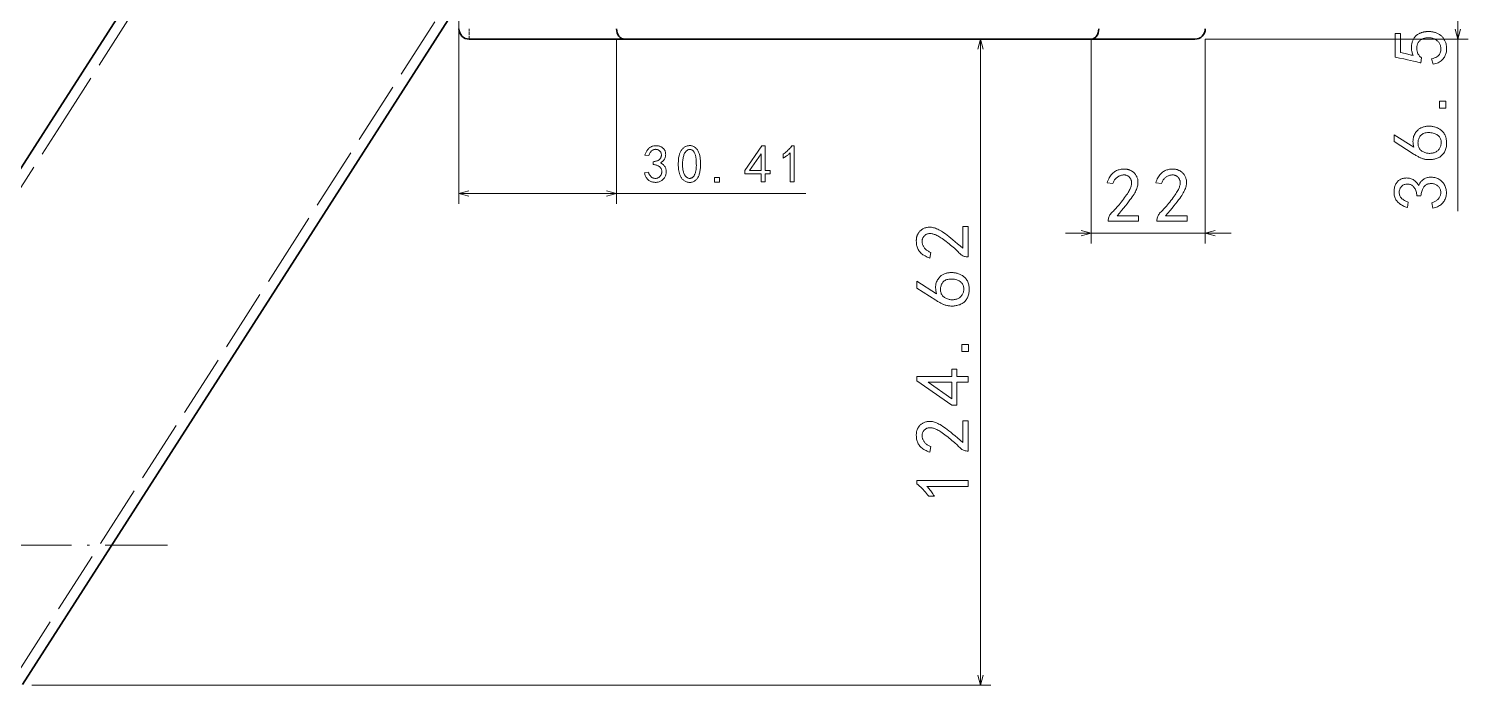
# Model space of a CAD drawing. Extents: x 28 to 1105, y 59 to 824.
# Drawn here: x 358.1 to 635.8, y 447.9 to 574.5 of the extents above; entities that cross this region are included whole.
import ezdxf

# ---------------------------------------------------------------- set-up
doc = ezdxf.new("R2010")
doc.units = 0
doc.linetypes.add('DASHDOT', pattern=[18.5, 12, -3, 0.5, -3])
doc.linetypes.add('DASHED', pattern=[15, 12, -3])

msp = doc.modelspace()

# ---------------------------------------------------------------- linework, layer by layer
at = {"color": 7, "lineweight": 35}
for p, q in [((361.86, 555.96), (441.07, 679.6)), ((407.33, 526.83), (441.07, 579.49)), ((443.07, 572.54), (473.07, 572.54)), ((473.07, 572.54), (563.07, 572.54)), ((563.07, 572.54), (583.07, 572.54)), ((327.18, 501.82), (361.86, 555.96)), ((356.85, 448.03), (407.33, 526.83))]:
    msp.add_line(p, q, dxfattribs=at)
at = {"color": 7, "linetype": 'DASHED', "lineweight": 13}
for p, q in [((363.55, 554.89), (441.07, 675.89)), ((405.65, 527.91), (441.07, 583.2)), ((328.27, 499.83), (363.55, 554.89)), ((355.75, 450.03), (405.65, 527.91))]:
    msp.add_line(p, q, dxfattribs=at)
at = {"color": 7, "lineweight": 13}
for p, q in [((633.79, 539.37), (633.79, 609.05)), ((441.07, 577.49), (441.07, 540.78)), ((471.48, 572.54), (471.48, 540.78)), ((541.68, 447.93), (541.68, 572.54)), ((563.07, 572.54), (563.07, 533.11)), ((585.07, 572.54), (635.79, 572.54)), ((585.07, 572.54), (585.07, 533.11)), ((441.07, 542.78), (507.97, 542.78)), ((558.07, 535.11), (590.07, 535.11)), ((358.66, 447.93), (543.68, 447.93))]:
    msp.add_line(p, q, dxfattribs=at)
at = {"color": 7, "linetype": 'DASHED', "lineweight": 13, "ltscale": 0.05}
msp.add_line((443.07, 572.54), (443.07, 574.54), dxfattribs=at)
at = {"color": 7, "linetype": 'DASHDOT', "lineweight": 13}
msp.add_line((384.82, 474.93), (54.48, 474.93), dxfattribs=at)
at = {"color": 7, "lineweight": 13}
for points in [[(542.2, 570.61), (541.68, 572.54), (541.16, 570.61)], [(633.28, 574.48), (633.79, 572.54), (634.31, 574.48)], [(443, 543.29), (441.07, 542.78), (443, 542.26)], [(469.55, 542.26), (471.48, 542.78), (469.55, 543.29)], [(561.14, 534.59), (563.07, 535.11), (561.14, 535.63)], [(587, 535.63), (585.07, 535.11), (587, 534.59)], [(541.16, 449.86), (541.68, 447.93), (542.2, 449.86)]]:
    msp.add_lwpolyline(points, dxfattribs=at)
at = {"color": 7, "lineweight": 35}
msp.add_lwpolyline([(563.07, 572.54), (563.41, 572.6), (563.74, 572.78), (564.03, 573.06), (564.24, 573.38), (564.39, 573.76), (564.49, 574.18), (564.51, 574.54)], dxfattribs=at)
at = {"color": 7, "lineweight": 13}
for points in [[(628.73, 568.73), (629.03, 568.82), (629.3, 568.92), (629.54, 569.03), (629.76, 569.15), (629.94, 569.28), (630.1, 569.43), (630.23, 569.58), (630.34, 569.75), (630.41, 569.93), (630.46, 570.12), (630.49, 570.31), (630.51, 570.5), (630.52, 570.68), (630.51, 570.85), (630.5, 571.01), (630.47, 571.16), (630.44, 571.31), (630.39, 571.45), (630.33, 571.59), (630.26, 571.71), (630.18, 571.83), (630.1, 571.94), (630.01, 572.04), (629.92, 572.14), (629.83, 572.23), (629.73, 572.31), (629.62, 572.39), (629.51, 572.46), (629.4, 572.52), (629.28, 572.58), (629.16, 572.63), (629.03, 572.67), (628.9, 572.71), (628.77, 572.74), (628.64, 572.77), (628.5, 572.79), (628.36, 572.8), (628.21, 572.81), (628.07, 572.81), (627.92, 572.81), (627.77, 572.8), (627.63, 572.78), (627.49, 572.76), (627.36, 572.73), (627.23, 572.69), (627.1, 572.65), (626.98, 572.6), (626.87, 572.54), (626.75, 572.48), (626.65, 572.4), (626.55, 572.33), (626.45, 572.25), (626.37, 572.16), (626.29, 572.07), (626.21, 571.98), (626.15, 571.88), (626.09, 571.78), (626.04, 571.67), (625.99, 571.56), (625.95, 571.45), (625.92, 571.33), (625.9, 571.21), (625.88, 571.09), (625.87, 570.96), (625.87, 570.84), (625.87, 570.7), (625.88, 570.57), (625.9, 570.43), (625.92, 570.29), (625.95, 570.15), (625.99, 570.01), (626.04, 569.87), (626.1, 569.74), (626.17, 569.61), (626.24, 569.49), (626.33, 569.38), (626.42, 569.27), (626.53, 569.16), (626.64, 569.06), (626.76, 568.96), (626.65, 567.98), (626.54, 568.01), (626.34, 568.06), (626.06, 568.13), (625.69, 568.21), (625.23, 568.31), (624.69, 568.43), (624.07, 568.57), (623.36, 568.72), (622.56, 568.89), (621.68, 569.08), (621.68, 573.65), (622.72, 573.65), (622.72, 569.95), (623.02, 569.89), (623.32, 569.83), (623.6, 569.77), (623.86, 569.72), (624.12, 569.66), (624.36, 569.6), (624.59, 569.54), (624.81, 569.48), (625.01, 569.43), (625.2, 569.37), (625.13, 569.54), (625.06, 569.71), (625, 569.88), (624.95, 570.04), (624.91, 570.21), (624.87, 570.37), (624.85, 570.53), (624.83, 570.68), (624.83, 570.84), (624.83, 570.99), (624.84, 571.14), (624.85, 571.29), (624.87, 571.43), (624.9, 571.58), (624.93, 571.72), (624.97, 571.87), (625.01, 572.01), (625.06, 572.15), (625.11, 572.29), (625.17, 572.43), (625.24, 572.57), (625.31, 572.7), (625.39, 572.82), (625.47, 572.93), (625.55, 573.03), (625.64, 573.13), (625.73, 573.22), (625.83, 573.3), (625.93, 573.38), (626.04, 573.44), (626.15, 573.51), (626.26, 573.56), (626.37, 573.62), (626.48, 573.67), (626.59, 573.72), (626.7, 573.76), (626.81, 573.8), (626.92, 573.84), (627.03, 573.88), (627.14, 573.91), (627.25, 573.93), (627.36, 573.96), (627.48, 573.98), (627.59, 573.99), (627.71, 574.01), (627.83, 574.02), (627.95, 574.02), (628.07, 574.03), (628.2, 574.03), (628.32, 574.02), (628.45, 574.01), (628.58, 574), (628.71, 573.99), (628.84, 573.97), (628.97, 573.94), (629.1, 573.92), (629.23, 573.88), (629.36, 573.85), (629.49, 573.81), (629.63, 573.76), (629.76, 573.71), (629.88, 573.66), (630, 573.6), (630.12, 573.54), (630.23, 573.47), (630.34, 573.4), (630.44, 573.33), (630.54, 573.24), (630.63, 573.16), (630.72, 573.07), (630.81, 572.97), (630.89, 572.88), (630.97, 572.77), (631.04, 572.67), (631.11, 572.56), (631.18, 572.44), (631.25, 572.32), (631.31, 572.2), (631.36, 572.07), (631.42, 571.94), (631.47, 571.81), (631.51, 571.67), (631.54, 571.52), (631.57, 571.38), (631.6, 571.23), (631.61, 571.07), (631.63, 570.91), (631.63, 570.75), (631.63, 570.58), (631.62, 570.41), (631.6, 570.24), (631.58, 570.07), (631.54, 569.9), (631.49, 569.73), (631.43, 569.56), (631.36, 569.4), (631.28, 569.24), (631.19, 569.08), (631.09, 568.92), (630.98, 568.76), (630.86, 568.61), (630.72, 568.47), (630.56, 568.34), (630.39, 568.22), (630.2, 568.1), (630, 568), (629.78, 567.91), (629.54, 567.83), (629.29, 567.76), (629.02, 567.69)], [(631.5, 560.58), (631.5, 559.25), (630.23, 559.25), (630.23, 560.58)], [(628.06, 549.31), (627.9, 549.33), (627.74, 549.34), (627.58, 549.36), (627.44, 549.39), (627.29, 549.42), (627.15, 549.45), (627.02, 549.49), (626.89, 549.53), (626.77, 549.58), (626.65, 549.63), (626.53, 549.68), (626.41, 549.74), (626.28, 549.81), (626.14, 549.88), (626, 549.95), (625.85, 550.04), (625.7, 550.12), (625.54, 550.21), (625.37, 550.31), (625.2, 550.41), (621.5, 552.78), (621.5, 554.11), (625.32, 551.68), (625.25, 551.99), (625.19, 552.28), (625.16, 552.56), (625.14, 552.83), (625.15, 553.08), (625.17, 553.33), (625.21, 553.55), (625.26, 553.77), (625.34, 553.98), (625.43, 554.17), (625.54, 554.35), (625.65, 554.51), (625.76, 554.67), (625.87, 554.81), (625.99, 554.94), (626.11, 555.06), (626.23, 555.16), (626.36, 555.26), (626.49, 555.34), (626.62, 555.41), (626.75, 555.47), (626.89, 555.53), (627.03, 555.57), (627.17, 555.62), (627.31, 555.66), (627.46, 555.69), (627.61, 555.71), (627.76, 555.73), (627.91, 555.75), (628.06, 555.76), (628.22, 555.76), (628.38, 555.76), (628.53, 555.75), (628.68, 555.73), (628.84, 555.71), (628.99, 555.69), (629.14, 555.66), (629.29, 555.62), (629.45, 555.57), (629.6, 555.53), (629.75, 555.47), (629.89, 555.41), (630.03, 555.33), (630.17, 555.25), (630.31, 555.16), (630.45, 555.07), (630.58, 554.96), (630.71, 554.85), (630.83, 554.73), (630.95, 554.6), (631.07, 554.46), (631.18, 554.31), (631.27, 554.15), (631.35, 553.99), (631.42, 553.81), (631.49, 553.62), (631.54, 553.41), (631.57, 553.2), (631.6, 552.98), (631.62, 552.75), (631.63, 552.52), (631.62, 552.29), (631.6, 552.07), (631.58, 551.86), (631.54, 551.65), (631.49, 551.45), (631.43, 551.26), (631.36, 551.08), (631.28, 550.9), (631.19, 550.73), (631.08, 550.57), (630.97, 550.41), (630.85, 550.27), (630.73, 550.14), (630.59, 550.02), (630.45, 549.91), (630.3, 549.81), (630.14, 549.72), (629.97, 549.64), (629.8, 549.57), (629.62, 549.51), (629.44, 549.46), (629.27, 549.41), (629.09, 549.38), (628.92, 549.35), (628.74, 549.33), (628.57, 549.31), (628.4, 549.3), (628.23, 549.3)], [(629.97, 551.1), (630.08, 551.21), (630.17, 551.33), (630.26, 551.45), (630.33, 551.58), (630.4, 551.71), (630.45, 551.85), (630.5, 552), (630.54, 552.16), (630.56, 552.32), (630.58, 552.49), (630.58, 552.66), (630.57, 552.83), (630.55, 552.98), (630.51, 553.14), (630.46, 553.29), (630.4, 553.43), (630.32, 553.56), (630.23, 553.69), (630.12, 553.82), (630, 553.94), (629.87, 554.05), (629.72, 554.14), (629.57, 554.23), (629.4, 554.31), (629.22, 554.37), (629.03, 554.42), (628.83, 554.46), (628.61, 554.49), (628.39, 554.51), (628.15, 554.51), (627.92, 554.51), (627.7, 554.48), (627.49, 554.45), (627.3, 554.4), (627.13, 554.33), (626.97, 554.25), (626.82, 554.16), (626.69, 554.05), (626.57, 553.93), (626.47, 553.79), (626.39, 553.65), (626.31, 553.5), (626.25, 553.34), (626.2, 553.19), (626.16, 553.03), (626.13, 552.86), (626.11, 552.69), (626.1, 552.52), (626.11, 552.35), (626.13, 552.17), (626.16, 552), (626.2, 551.83), (626.25, 551.68), (626.32, 551.53), (626.4, 551.4), (626.5, 551.27), (626.6, 551.16), (626.72, 551.05), (626.85, 550.96), (627, 550.87), (627.15, 550.8), (627.3, 550.73), (627.45, 550.67), (627.61, 550.62), (627.77, 550.58), (627.93, 550.55), (628.09, 550.53), (628.25, 550.52), (628.42, 550.52), (628.58, 550.53), (628.75, 550.54), (628.91, 550.57), (629.06, 550.6), (629.21, 550.65), (629.35, 550.7), (629.49, 550.76), (629.62, 550.83), (629.74, 550.91), (629.86, 551)], [(476.88, 546.76), (477.61, 546.88), (477.65, 546.78), (477.68, 546.68), (477.73, 546.58), (477.77, 546.49), (477.82, 546.4), (477.88, 546.31), (477.94, 546.23), (478, 546.15), (478.07, 546.08), (478.14, 546.01), (478.21, 545.94), (478.29, 545.89), (478.37, 545.84), (478.46, 545.79), (478.55, 545.76), (478.64, 545.73), (478.74, 545.71), (478.84, 545.69), (478.94, 545.69), (479.05, 545.69), (479.15, 545.69), (479.26, 545.71), (479.35, 545.73), (479.45, 545.77), (479.54, 545.81), (479.62, 545.86), (479.7, 545.91), (479.78, 545.98), (479.85, 546.05), (479.92, 546.13), (479.98, 546.22), (480.03, 546.31), (480.08, 546.4), (480.12, 546.49), (480.15, 546.59), (480.17, 546.68), (480.19, 546.78), (480.2, 546.89), (480.2, 546.99), (480.2, 547.1), (480.19, 547.21), (480.17, 547.31), (480.15, 547.41), (480.11, 547.5), (480.07, 547.59), (480.03, 547.67), (479.98, 547.75), (479.92, 547.82), (479.85, 547.89), (479.78, 547.95), (479.69, 548.01), (479.6, 548.07), (479.5, 548.12), (479.39, 548.16), (479.27, 548.21), (479.15, 548.25), (479.01, 548.29), (478.86, 548.32), (478.71, 548.35), (478.54, 548.38), (478.54, 548.9), (478.71, 548.92), (478.86, 548.95), (479.01, 548.98), (479.15, 549.01), (479.27, 549.05), (479.39, 549.1), (479.5, 549.15), (479.6, 549.21), (479.69, 549.28), (479.78, 549.35), (479.85, 549.42), (479.91, 549.5), (479.97, 549.59), (480.01, 549.67), (480.05, 549.77), (480.08, 549.86), (480.11, 549.97), (480.12, 550.07), (480.12, 550.18), (480.12, 550.3), (480.11, 550.41), (480.09, 550.52), (480.06, 550.62), (480.02, 550.72), (479.97, 550.8), (479.91, 550.89), (479.84, 550.96), (479.77, 551.03), (479.69, 551.09), (479.59, 551.15), (479.5, 551.2), (479.4, 551.23), (479.3, 551.26), (479.2, 551.28), (479.09, 551.29), (478.99, 551.3), (478.88, 551.29), (478.78, 551.27), (478.67, 551.24), (478.56, 551.21), (478.45, 551.16), (478.35, 551.1), (478.25, 551.02), (478.16, 550.93), (478.07, 550.82), (477.99, 550.7), (477.91, 550.57), (477.83, 550.42), (477.76, 550.25), (477.69, 550.08), (476.96, 550.2), (477.01, 550.34), (477.07, 550.48), (477.13, 550.61), (477.19, 550.74), (477.25, 550.86), (477.32, 550.98), (477.39, 551.1), (477.47, 551.21), (477.55, 551.31), (477.63, 551.41), (477.72, 551.5), (477.81, 551.59), (477.91, 551.67), (478.02, 551.73), (478.13, 551.8), (478.25, 551.85), (478.37, 551.89), (478.5, 551.93), (478.64, 551.96), (478.78, 551.98), (478.93, 551.99), (479.07, 552), (479.2, 551.99), (479.34, 551.99), (479.47, 551.97), (479.59, 551.95), (479.71, 551.92), (479.83, 551.89), (479.95, 551.84), (480.06, 551.8), (480.16, 551.74), (480.26, 551.68), (480.36, 551.61), (480.44, 551.54), (480.52, 551.46), (480.6, 551.38), (480.66, 551.29), (480.73, 551.19), (480.78, 551.09), (480.83, 550.99), (480.87, 550.88), (480.9, 550.76), (480.93, 550.65), (480.94, 550.53), (480.95, 550.41), (480.96, 550.29), (480.95, 550.17), (480.94, 550.05), (480.92, 549.92), (480.89, 549.79), (480.85, 549.66), (480.8, 549.54), (480.74, 549.42), (480.66, 549.3), (480.57, 549.19), (480.48, 549.07), (480.36, 548.97), (480.24, 548.86), (480.11, 548.76), (479.96, 548.66), (480.07, 548.61), (480.17, 548.55), (480.27, 548.49), (480.37, 548.43), (480.46, 548.36), (480.54, 548.28), (480.62, 548.2), (480.7, 548.12), (480.76, 548.03), (480.83, 547.93), (480.88, 547.83), (480.93, 547.72), (480.97, 547.61), (481.01, 547.49), (481.03, 547.37), (481.05, 547.24), (481.05, 547.1), (481.05, 546.96), (481.05, 546.81), (481.03, 546.66), (481, 546.5), (480.97, 546.35), (480.92, 546.21), (480.87, 546.07), (480.8, 545.94), (480.73, 545.82), (480.64, 545.7), (480.54, 545.59), (480.44, 545.48), (480.32, 545.38), (480.2, 545.29), (480.07, 545.21), (479.94, 545.14), (479.81, 545.07), (479.67, 545.02), (479.54, 544.98), (479.39, 544.95), (479.25, 544.93), (479.1, 544.92), (478.95, 544.92), (478.79, 544.93), (478.65, 544.94), (478.5, 544.97), (478.36, 545), (478.23, 545.05), (478.1, 545.1), (477.97, 545.16), (477.85, 545.23), (477.73, 545.31), (477.61, 545.4), (477.5, 545.5), (477.4, 545.61), (477.31, 545.72), (477.22, 545.84), (477.15, 545.97), (477.08, 546.11), (477.02, 546.26), (476.96, 546.42), (476.92, 546.58)], [(483.4, 548.88), (483.41, 549.09), (483.42, 549.29), (483.44, 549.49), (483.46, 549.67), (483.49, 549.84), (483.53, 550.01), (483.56, 550.17), (483.6, 550.31), (483.65, 550.45), (483.7, 550.58), (483.76, 550.7), (483.81, 550.82), (483.88, 550.94), (483.95, 551.05), (484.02, 551.15), (484.1, 551.25), (484.18, 551.35), (484.26, 551.44), (484.35, 551.53), (484.45, 551.61), (484.55, 551.69), (484.65, 551.76), (484.76, 551.82), (484.87, 551.87), (484.99, 551.92), (485.11, 551.95), (485.24, 551.98), (485.37, 552), (485.5, 552.01), (485.64, 552.02), (485.78, 552.01), (485.92, 551.99), (486.05, 551.97), (486.18, 551.92), (486.31, 551.87), (486.43, 551.81), (486.54, 551.73), (486.66, 551.64), (486.77, 551.54), (486.88, 551.43), (486.98, 551.31), (487.07, 551.18), (487.16, 551.05), (487.24, 550.91), (487.31, 550.77), (487.38, 550.62), (487.43, 550.46), (487.49, 550.3), (487.53, 550.13), (487.56, 549.95), (487.59, 549.77), (487.62, 549.59), (487.64, 549.4), (487.66, 549.2), (487.67, 549), (487.68, 548.79), (487.68, 548.58), (487.68, 548.36), (487.68, 548.14), (487.67, 547.91), (487.65, 547.68), (487.63, 547.47), (487.6, 547.26), (487.57, 547.06), (487.53, 546.86), (487.49, 546.68), (487.44, 546.5), (487.39, 546.34), (487.33, 546.18), (487.26, 546.03), (487.19, 545.89), (487.11, 545.76), (487.02, 545.63), (486.93, 545.52), (486.83, 545.41), (486.72, 545.32), (486.61, 545.23), (486.49, 545.15), (486.36, 545.08), (486.23, 545.02), (486.09, 544.97), (485.95, 544.93), (485.82, 544.9), (485.68, 544.89), (485.54, 544.89), (485.4, 544.9), (485.27, 544.93), (485.13, 544.97), (484.99, 545.02), (484.85, 545.08), (484.72, 545.15), (484.59, 545.22), (484.48, 545.3), (484.37, 545.39), (484.27, 545.48), (484.17, 545.57), (484.09, 545.67), (484.01, 545.77), (483.94, 545.88), (483.88, 545.99), (483.83, 546.1), (483.78, 546.22), (483.73, 546.33), (483.68, 546.45), (483.64, 546.57), (483.6, 546.69), (483.57, 546.81), (483.53, 546.93), (483.5, 547.06), (483.48, 547.18), (483.46, 547.31), (483.44, 547.45), (483.42, 547.6), (483.41, 547.76), (483.4, 547.92), (483.39, 548.1), (483.39, 548.28), (483.39, 548.47), (483.39, 548.67)], [(484.25, 549.12), (484.23, 548.9), (484.21, 548.69), (484.2, 548.48), (484.2, 548.27), (484.21, 548.07), (484.22, 547.88), (484.24, 547.69), (484.26, 547.5), (484.29, 547.32), (484.33, 547.14), (484.37, 546.97), (484.42, 546.81), (484.47, 546.67), (484.53, 546.53), (484.6, 546.4), (484.66, 546.28), (484.74, 546.17), (484.82, 546.07), (484.9, 545.99), (485, 545.91), (485.09, 545.84), (485.18, 545.79), (485.28, 545.74), (485.37, 545.71), (485.47, 545.69), (485.56, 545.68), (485.66, 545.69), (485.75, 545.7), (485.85, 545.73), (485.95, 545.77), (486.04, 545.82), (486.13, 545.87), (486.21, 545.94), (486.29, 546.02), (486.37, 546.1), (486.43, 546.19), (486.5, 546.3), (486.55, 546.41), (486.61, 546.53), (486.65, 546.66), (486.7, 546.79), (486.73, 546.93), (486.77, 547.07), (486.8, 547.21), (486.82, 547.35), (486.84, 547.5), (486.86, 547.65), (486.87, 547.8), (486.87, 547.96), (486.88, 548.11), (486.88, 548.27), (486.87, 548.42), (486.87, 548.57), (486.87, 548.72), (486.86, 548.87), (486.85, 549.01), (486.85, 549.15), (486.84, 549.28), (486.83, 549.42), (486.82, 549.55), (486.8, 549.68), (486.78, 549.8), (486.76, 549.93), (486.73, 550.05), (486.69, 550.17), (486.66, 550.28), (486.61, 550.4), (486.56, 550.51), (486.51, 550.62), (486.45, 550.72), (486.39, 550.82), (486.32, 550.91), (486.25, 550.99), (486.18, 551.06), (486.1, 551.12), (486.01, 551.17), (485.93, 551.21), (485.84, 551.24), (485.74, 551.26), (485.64, 551.27), (485.54, 551.27), (485.45, 551.26), (485.35, 551.23), (485.26, 551.2), (485.17, 551.15), (485.08, 551.1), (484.99, 551.03), (484.91, 550.95), (484.83, 550.86), (484.75, 550.76), (484.68, 550.65), (484.61, 550.53), (484.55, 550.4), (484.49, 550.25), (484.43, 550.09), (484.39, 549.92), (484.34, 549.74), (484.31, 549.55), (484.27, 549.34)], [(499.38, 546.56), (496.26, 546.56), (496.26, 547.24), (499.54, 551.98), (500.15, 551.98), (500.15, 547.24), (501.12, 547.24), (501.12, 546.56), (500.15, 546.56), (500.15, 545.02), (499.38, 545.02)], [(499.38, 547.24), (499.38, 550.44), (497.11, 547.24)], [(504.96, 550.6), (504.86, 550.5), (504.74, 550.39), (504.62, 550.29), (504.5, 550.19), (504.37, 550.09), (504.23, 549.98), (504.09, 549.89), (503.94, 549.79), (503.79, 549.69), (503.63, 549.59), (503.63, 550.36), (503.83, 550.5), (504.02, 550.64), (504.2, 550.79), (504.38, 550.95), (504.55, 551.11), (504.71, 551.27), (504.87, 551.44), (505.01, 551.61), (505.15, 551.79), (505.29, 551.98), (505.77, 551.98), (505.77, 545.02), (504.96, 545.02)], [(566.36, 537.69), (566.38, 537.86), (566.41, 538.03), (566.46, 538.19), (566.52, 538.35), (566.59, 538.51), (566.68, 538.66), (566.78, 538.81), (566.9, 538.96), (567.03, 539.11), (567.17, 539.25), (567.33, 539.39), (567.49, 539.55), (567.66, 539.73), (567.84, 539.93), (568.03, 540.13), (568.22, 540.36), (568.42, 540.6), (568.63, 540.86), (568.85, 541.13), (569.08, 541.41), (569.3, 541.7), (569.51, 541.98), (569.7, 542.24), (569.88, 542.49), (570.03, 542.72), (570.18, 542.94), (570.3, 543.15), (570.41, 543.35), (570.51, 543.53), (570.58, 543.7), (570.65, 543.86), (570.7, 544.01), (570.75, 544.16), (570.79, 544.31), (570.82, 544.45), (570.84, 544.58), (570.86, 544.72), (570.86, 544.84), (570.86, 544.97), (570.84, 545.08), (570.82, 545.2), (570.79, 545.31), (570.76, 545.41), (570.71, 545.51), (570.66, 545.61), (570.6, 545.71), (570.54, 545.79), (570.46, 545.88), (570.38, 545.96), (570.29, 546.04), (570.2, 546.11), (570.1, 546.17), (570, 546.22), (569.9, 546.27), (569.8, 546.31), (569.69, 546.33), (569.58, 546.35), (569.46, 546.36), (569.34, 546.36), (569.22, 546.36), (569.1, 546.34), (568.98, 546.32), (568.87, 546.29), (568.75, 546.25), (568.63, 546.21), (568.52, 546.16), (568.4, 546.11), (568.29, 546.04), (568.18, 545.97), (568.07, 545.89), (567.96, 545.81), (567.86, 545.72), (567.76, 545.61), (567.67, 545.51), (567.58, 545.39), (567.5, 545.26), (567.43, 545.13), (567.36, 544.99), (567.29, 544.84), (567.23, 544.68), (566.13, 544.85), (566.23, 545.11), (566.33, 545.36), (566.43, 545.59), (566.54, 545.8), (566.66, 546), (566.78, 546.19), (566.91, 546.36), (567.04, 546.52), (567.18, 546.66), (567.32, 546.79), (567.46, 546.91), (567.62, 547.01), (567.77, 547.1), (567.94, 547.19), (568.1, 547.26), (568.28, 547.32), (568.46, 547.37), (568.64, 547.41), (568.83, 547.44), (569.02, 547.45), (569.14, 547.46), (569.25, 547.47), (569.36, 547.48), (569.47, 547.48), (569.57, 547.48), (569.67, 547.47), (569.78, 547.46), (569.87, 547.45), (569.97, 547.44), (570.06, 547.43), (570.16, 547.41), (570.25, 547.38), (570.34, 547.35), (570.44, 547.32), (570.53, 547.28), (570.63, 547.24), (570.72, 547.19), (570.82, 547.14), (570.92, 547.08), (571.02, 547.02), (571.11, 546.95), (571.21, 546.88), (571.3, 546.8), (571.38, 546.72), (571.46, 546.62), (571.54, 546.52), (571.62, 546.42), (571.69, 546.31), (571.76, 546.19), (571.83, 546.07), (571.89, 545.94), (571.94, 545.8), (571.98, 545.66), (572.02, 545.52), (572.04, 545.37), (572.06, 545.21), (572.07, 545.05), (572.08, 544.88), (572.07, 544.71), (572.06, 544.54), (572.03, 544.35), (571.99, 544.16), (571.94, 543.97), (571.87, 543.76), (571.79, 543.55), (571.69, 543.34), (571.58, 543.11), (571.46, 542.88), (571.32, 542.64), (571.16, 542.4), (570.98, 542.13), (570.78, 541.84), (570.54, 541.52), (570.27, 541.18), (569.98, 540.8), (569.65, 540.4), (569.29, 539.96), (568.9, 539.5), (568.49, 539.01), (568.04, 538.49), (572.2, 538.49), (572.2, 537.45), (566.36, 537.45)], [(575.73, 537.69), (575.75, 537.86), (575.78, 538.03), (575.82, 538.19), (575.88, 538.35), (575.96, 538.51), (576.05, 538.66), (576.15, 538.81), (576.26, 538.96), (576.39, 539.11), (576.54, 539.25), (576.69, 539.39), (576.85, 539.55), (577.02, 539.73), (577.2, 539.93), (577.39, 540.13), (577.58, 540.36), (577.79, 540.6), (578, 540.86), (578.22, 541.13), (578.44, 541.41), (578.67, 541.7), (578.87, 541.98), (579.07, 542.24), (579.24, 542.49), (579.4, 542.72), (579.54, 542.94), (579.67, 543.15), (579.78, 543.35), (579.87, 543.53), (579.95, 543.7), (580.01, 543.86), (580.07, 544.01), (580.12, 544.16), (580.16, 544.31), (580.19, 544.45), (580.21, 544.58), (580.22, 544.72), (580.22, 544.84), (580.22, 544.97), (580.21, 545.08), (580.19, 545.2), (580.16, 545.31), (580.12, 545.41), (580.08, 545.51), (580.03, 545.61), (579.97, 545.71), (579.9, 545.79), (579.83, 545.88), (579.75, 545.96), (579.66, 546.04), (579.56, 546.11), (579.47, 546.17), (579.37, 546.22), (579.27, 546.27), (579.16, 546.31), (579.05, 546.33), (578.94, 546.35), (578.83, 546.36), (578.71, 546.36), (578.59, 546.36), (578.47, 546.34), (578.35, 546.32), (578.23, 546.29), (578.11, 546.25), (578, 546.21), (577.88, 546.16), (577.77, 546.11), (577.65, 546.04), (577.54, 545.97), (577.43, 545.89), (577.33, 545.81), (577.22, 545.72), (577.13, 545.61), (577.04, 545.51), (576.95, 545.39), (576.87, 545.26), (576.79, 545.13), (576.72, 544.99), (576.66, 544.84), (576.59, 544.68), (575.5, 544.85), (575.59, 545.11), (575.69, 545.36), (575.8, 545.59), (575.91, 545.8), (576.02, 546), (576.15, 546.19), (576.27, 546.36), (576.4, 546.52), (576.54, 546.66), (576.68, 546.79), (576.83, 546.91), (576.98, 547.01), (577.14, 547.1), (577.3, 547.19), (577.47, 547.26), (577.64, 547.32), (577.82, 547.37), (578, 547.41), (578.19, 547.44), (578.39, 547.45), (578.5, 547.46), (578.61, 547.47), (578.72, 547.48), (578.83, 547.48), (578.94, 547.48), (579.04, 547.47), (579.14, 547.46), (579.24, 547.45), (579.33, 547.44), (579.43, 547.43), (579.52, 547.41), (579.61, 547.38), (579.71, 547.35), (579.8, 547.32), (579.9, 547.28), (579.99, 547.24), (580.09, 547.19), (580.19, 547.14), (580.28, 547.08), (580.38, 547.02), (580.48, 546.95), (580.57, 546.88), (580.66, 546.8), (580.75, 546.72), (580.83, 546.62), (580.91, 546.52), (580.98, 546.42), (581.06, 546.31), (581.12, 546.19), (581.19, 546.07), (581.25, 545.94), (581.3, 545.8), (581.34, 545.66), (581.38, 545.52), (581.41, 545.37), (581.43, 545.21), (581.44, 545.05), (581.44, 544.88), (581.43, 544.71), (581.42, 544.54), (581.4, 544.35), (581.36, 544.16), (581.3, 543.97), (581.24, 543.76), (581.15, 543.55), (581.06, 543.34), (580.95, 543.11), (580.82, 542.88), (580.68, 542.64), (580.53, 542.4), (580.35, 542.13), (580.14, 541.84), (579.9, 541.52), (579.64, 541.18), (579.34, 540.8), (579.01, 540.4), (578.66, 539.96), (578.27, 539.5), (577.85, 539.01), (577.4, 538.49), (581.57, 538.49), (581.57, 537.45), (575.73, 537.45)], [(491.33, 544.98), (490.4, 544.98), (490.4, 545.87), (491.33, 545.87)], [(628.96, 539.95), (628.79, 540.99), (628.93, 541.04), (629.08, 541.09), (629.21, 541.15), (629.35, 541.22), (629.47, 541.29), (629.6, 541.37), (629.71, 541.45), (629.82, 541.54), (629.93, 541.64), (630.03, 541.74), (630.12, 541.85), (630.21, 541.96), (630.28, 542.07), (630.34, 542.2), (630.39, 542.32), (630.43, 542.46), (630.46, 542.6), (630.48, 542.74), (630.49, 542.89), (630.49, 543.04), (630.48, 543.19), (630.46, 543.34), (630.42, 543.48), (630.38, 543.61), (630.32, 543.74), (630.25, 543.86), (630.17, 543.98), (630.08, 544.08), (629.97, 544.19), (629.86, 544.28), (629.73, 544.37), (629.61, 544.45), (629.48, 544.51), (629.34, 544.57), (629.21, 544.61), (629.07, 544.65), (628.92, 544.68), (628.77, 544.69), (628.62, 544.69), (628.47, 544.69), (628.32, 544.67), (628.17, 544.64), (628.03, 544.61), (627.9, 544.56), (627.78, 544.51), (627.66, 544.44), (627.55, 544.37), (627.44, 544.28), (627.35, 544.19), (627.26, 544.08), (627.17, 543.96), (627.09, 543.83), (627.02, 543.69), (626.95, 543.53), (626.89, 543.36), (626.83, 543.18), (626.78, 542.99), (626.73, 542.78), (626.69, 542.55), (626.65, 542.32), (625.9, 542.32), (625.87, 542.55), (625.83, 542.78), (625.79, 542.99), (625.74, 543.18), (625.68, 543.36), (625.61, 543.53), (625.54, 543.69), (625.45, 543.83), (625.36, 543.96), (625.26, 544.08), (625.15, 544.18), (625.04, 544.28), (624.92, 544.36), (624.79, 544.42), (624.66, 544.48), (624.52, 544.52), (624.38, 544.55), (624.23, 544.57), (624.07, 544.58), (623.9, 544.57), (623.74, 544.55), (623.59, 544.52), (623.44, 544.48), (623.31, 544.42), (623.18, 544.35), (623.06, 544.27), (622.96, 544.18), (622.86, 544.07), (622.77, 543.95), (622.69, 543.82), (622.62, 543.68), (622.57, 543.54), (622.52, 543.4), (622.49, 543.25), (622.48, 543.1), (622.48, 542.96), (622.49, 542.81), (622.51, 542.65), (622.55, 542.5), (622.6, 542.35), (622.67, 542.19), (622.76, 542.05), (622.87, 541.91), (623, 541.77), (623.15, 541.65), (623.32, 541.52), (623.52, 541.41), (623.73, 541.3), (623.97, 541.2), (624.22, 541.1), (624.05, 540.06), (623.84, 540.13), (623.64, 540.21), (623.45, 540.29), (623.27, 540.38), (623.09, 540.47), (622.92, 540.57), (622.76, 540.68), (622.6, 540.78), (622.46, 540.9), (622.31, 541.02), (622.18, 541.14), (622.06, 541.28), (621.95, 541.42), (621.85, 541.57), (621.76, 541.73), (621.69, 541.9), (621.63, 542.08), (621.57, 542.27), (621.53, 542.46), (621.5, 542.66), (621.49, 542.87), (621.48, 543.07), (621.48, 543.27), (621.49, 543.45), (621.51, 543.64), (621.54, 543.82), (621.58, 543.99), (621.63, 544.16), (621.69, 544.33), (621.76, 544.48), (621.84, 544.64), (621.93, 544.78), (622.03, 544.91), (622.13, 545.04), (622.24, 545.15), (622.36, 545.25), (622.49, 545.35), (622.62, 545.44), (622.77, 545.52), (622.92, 545.58), (623.08, 545.64), (623.24, 545.69), (623.4, 545.72), (623.57, 545.75), (623.74, 545.76), (623.91, 545.77), (624.08, 545.76), (624.26, 545.74), (624.44, 545.71), (624.63, 545.67), (624.81, 545.61), (624.99, 545.54), (625.16, 545.45), (625.33, 545.35), (625.49, 545.22), (625.65, 545.08), (625.81, 544.92), (625.96, 544.75), (626.1, 544.55), (626.24, 544.34), (626.32, 544.5), (626.4, 544.65), (626.48, 544.79), (626.58, 544.93), (626.68, 545.06), (626.78, 545.18), (626.9, 545.29), (627.02, 545.39), (627.15, 545.49), (627.28, 545.58), (627.43, 545.66), (627.58, 545.73), (627.74, 545.79), (627.91, 545.84), (628.09, 545.87), (628.27, 545.9), (628.47, 545.91), (628.67, 545.91), (628.88, 545.9), (629.1, 545.87), (629.33, 545.84), (629.54, 545.79), (629.74, 545.72), (629.94, 545.64), (630.12, 545.55), (630.3, 545.44), (630.47, 545.32), (630.63, 545.18), (630.78, 545.03), (630.93, 544.86), (631.06, 544.68), (631.17, 544.5), (631.28, 544.32), (631.37, 544.13), (631.44, 543.94), (631.5, 543.74), (631.54, 543.53), (631.57, 543.33), (631.59, 543.11), (631.59, 542.9), (631.58, 542.68), (631.55, 542.47), (631.52, 542.26), (631.47, 542.06), (631.4, 541.87), (631.33, 541.68), (631.24, 541.5), (631.14, 541.32), (631.02, 541.15), (630.9, 540.99), (630.76, 540.83), (630.61, 540.69), (630.44, 540.55), (630.27, 540.43), (630.08, 540.32), (629.88, 540.22), (629.67, 540.14), (629.44, 540.06), (629.21, 540)], [(539.1, 530.55), (538.93, 530.57), (538.76, 530.6), (538.6, 530.65), (538.44, 530.71), (538.28, 530.78), (538.12, 530.87), (537.97, 530.97), (537.82, 531.09), (537.68, 531.22), (537.54, 531.36), (537.39, 531.52), (537.23, 531.68), (537.05, 531.85), (536.86, 532.03), (536.65, 532.22), (536.43, 532.41), (536.19, 532.61), (535.93, 532.82), (535.66, 533.04), (535.37, 533.27), (535.08, 533.49), (534.81, 533.7), (534.55, 533.89), (534.3, 534.07), (534.07, 534.22), (533.84, 534.37), (533.63, 534.49), (533.44, 534.6), (533.26, 534.7), (533.09, 534.77), (532.93, 534.84), (532.78, 534.89), (532.62, 534.94), (532.48, 534.98), (532.34, 535.01), (532.2, 535.03), (532.07, 535.05), (531.94, 535.05), (531.82, 535.05), (531.7, 535.03), (531.59, 535.01), (531.48, 534.98), (531.37, 534.95), (531.27, 534.9), (531.17, 534.85), (531.08, 534.79), (530.99, 534.73), (530.91, 534.65), (530.83, 534.57), (530.75, 534.48), (530.68, 534.39), (530.62, 534.29), (530.56, 534.19), (530.52, 534.09), (530.48, 533.99), (530.45, 533.88), (530.43, 533.77), (530.42, 533.65), (530.42, 533.53), (530.43, 533.41), (530.45, 533.29), (530.47, 533.17), (530.5, 533.06), (530.53, 532.94), (530.58, 532.82), (530.62, 532.71), (530.68, 532.59), (530.75, 532.48), (530.82, 532.37), (530.89, 532.26), (530.98, 532.15), (531.07, 532.05), (531.17, 531.95), (531.28, 531.86), (531.4, 531.77), (531.52, 531.69), (531.66, 531.62), (531.8, 531.55), (531.95, 531.48), (532.11, 531.42), (531.93, 530.32), (531.67, 530.42), (531.43, 530.52), (531.2, 530.62), (530.99, 530.73), (530.78, 530.85), (530.6, 530.97), (530.43, 531.1), (530.27, 531.23), (530.13, 531.37), (530, 531.51), (529.88, 531.65), (529.78, 531.81), (529.68, 531.96), (529.6, 532.13), (529.53, 532.29), (529.47, 532.47), (529.42, 532.65), (529.38, 532.83), (529.35, 533.02), (529.33, 533.21), (529.32, 533.33), (529.32, 533.44), (529.31, 533.55), (529.31, 533.66), (529.31, 533.76), (529.32, 533.86), (529.32, 533.96), (529.33, 534.06), (529.35, 534.16), (529.36, 534.25), (529.38, 534.35), (529.41, 534.44), (529.43, 534.53), (529.47, 534.63), (529.51, 534.72), (529.55, 534.82), (529.6, 534.91), (529.65, 535.01), (529.7, 535.11), (529.77, 535.21), (529.83, 535.3), (529.91, 535.4), (529.99, 535.49), (530.07, 535.57), (530.16, 535.65), (530.26, 535.73), (530.37, 535.81), (530.48, 535.88), (530.6, 535.95), (530.72, 536.02), (530.85, 536.08), (530.98, 536.13), (531.12, 536.17), (531.27, 536.21), (531.42, 536.23), (531.58, 536.25), (531.74, 536.26), (531.9, 536.27), (532.07, 536.26), (532.25, 536.25), (532.43, 536.22), (532.62, 536.18), (532.82, 536.13), (533.02, 536.06), (533.23, 535.98), (533.45, 535.88), (533.68, 535.77), (533.91, 535.65), (534.15, 535.51), (534.39, 535.35), (534.65, 535.17), (534.94, 534.97), (535.26, 534.73), (535.61, 534.46), (535.99, 534.17), (536.39, 533.84), (536.82, 533.48), (537.28, 533.09), (537.77, 532.68), (538.29, 532.23), (538.29, 536.39), (539.33, 536.39), (539.33, 530.55)], [(535.95, 521.07), (535.79, 521.09), (535.63, 521.1), (535.47, 521.13), (535.32, 521.15), (535.18, 521.18), (535.04, 521.22), (534.9, 521.25), (534.78, 521.3), (534.65, 521.34), (534.53, 521.39), (534.42, 521.45), (534.29, 521.51), (534.16, 521.57), (534.03, 521.64), (533.88, 521.72), (533.74, 521.8), (533.58, 521.88), (533.42, 521.97), (533.26, 522.07), (533.09, 522.17), (529.39, 524.54), (529.39, 525.87), (533.21, 523.44), (533.13, 523.75), (533.08, 524.04), (533.05, 524.32), (533.03, 524.59), (533.03, 524.85), (533.05, 525.09), (533.09, 525.32), (533.15, 525.53), (533.23, 525.74), (533.32, 525.93), (533.43, 526.11), (533.53, 526.27), (533.65, 526.43), (533.76, 526.57), (533.88, 526.7), (534, 526.82), (534.12, 526.93), (534.25, 527.02), (534.37, 527.1), (534.51, 527.17), (534.64, 527.23), (534.78, 527.29), (534.91, 527.34), (535.06, 527.38), (535.2, 527.42), (535.35, 527.45), (535.49, 527.48), (535.64, 527.5), (535.8, 527.51), (535.95, 527.52), (536.11, 527.52), (536.26, 527.52), (536.42, 527.51), (536.57, 527.5), (536.72, 527.48), (536.88, 527.45), (537.03, 527.42), (537.18, 527.38), (537.33, 527.34), (537.48, 527.29), (537.63, 527.23), (537.78, 527.17), (537.92, 527.09), (538.06, 527.01), (538.2, 526.93), (538.33, 526.83), (538.46, 526.72), (538.59, 526.61), (538.72, 526.49), (538.84, 526.36), (538.96, 526.22), (539.06, 526.08), (539.16, 525.92), (539.24, 525.75), (539.31, 525.57), (539.37, 525.38), (539.42, 525.18), (539.46, 524.97), (539.49, 524.74), (539.51, 524.51), (539.51, 524.28), (539.51, 524.05), (539.49, 523.83), (539.46, 523.62), (539.43, 523.41), (539.38, 523.22), (539.32, 523.02), (539.25, 522.84), (539.16, 522.66), (539.07, 522.49), (538.97, 522.33), (538.86, 522.18), (538.74, 522.03), (538.61, 521.9), (538.48, 521.78), (538.34, 521.67), (538.19, 521.57), (538.03, 521.48), (537.86, 521.4), (537.68, 521.33), (537.51, 521.27), (537.33, 521.22), (537.15, 521.18), (536.98, 521.14), (536.8, 521.11), (536.63, 521.09), (536.46, 521.07), (536.29, 521.07), (536.12, 521.07)], [(537.86, 522.87), (537.96, 522.97), (538.06, 523.09), (538.14, 523.21), (538.22, 523.34), (538.28, 523.47), (538.34, 523.61), (538.39, 523.76), (538.42, 523.92), (538.45, 524.08), (538.47, 524.25), (538.47, 524.42), (538.46, 524.59), (538.44, 524.75), (538.4, 524.9), (538.35, 525.05), (538.28, 525.19), (538.21, 525.32), (538.11, 525.45), (538.01, 525.58), (537.89, 525.7), (537.75, 525.81), (537.61, 525.91), (537.45, 525.99), (537.29, 526.07), (537.11, 526.13), (536.92, 526.18), (536.71, 526.22), (536.5, 526.25), (536.27, 526.27), (536.04, 526.28), (535.8, 526.27), (535.58, 526.25), (535.38, 526.21), (535.19, 526.16), (535.01, 526.1), (534.85, 526.02), (534.71, 525.92), (534.58, 525.81), (534.46, 525.69), (534.36, 525.55), (534.27, 525.41), (534.2, 525.26), (534.14, 525.1), (534.08, 524.95), (534.04, 524.79), (534.01, 524.62), (534, 524.46), (533.99, 524.29), (534, 524.11), (534.01, 523.93), (534.04, 523.76), (534.09, 523.6), (534.14, 523.44), (534.21, 523.3), (534.29, 523.16), (534.38, 523.04), (534.49, 522.92), (534.61, 522.82), (534.74, 522.72), (534.88, 522.63), (535.03, 522.56), (535.19, 522.49), (535.34, 522.43), (535.5, 522.38), (535.65, 522.35), (535.81, 522.32), (535.98, 522.29), (536.14, 522.28), (536.3, 522.28), (536.47, 522.29), (536.64, 522.3), (536.79, 522.33), (536.95, 522.36), (537.1, 522.41), (537.24, 522.46), (537.37, 522.52), (537.5, 522.59), (537.63, 522.68), (537.75, 522.77)], [(539.39, 513.62), (539.39, 512.29), (538.12, 512.29), (538.12, 513.62)], [(537.14, 506.39), (537.14, 501.94), (536.15, 501.94), (529.39, 506.62), (529.39, 507.49), (536.15, 507.49), (536.15, 508.88), (537.14, 508.88), (537.14, 507.49), (539.33, 507.49), (539.33, 506.39)], [(536.15, 506.39), (531.59, 506.39), (536.15, 503.15)], [(539.1, 493.1), (538.93, 493.12), (538.76, 493.15), (538.6, 493.19), (538.44, 493.25), (538.28, 493.33), (538.12, 493.42), (537.97, 493.52), (537.82, 493.63), (537.68, 493.76), (537.54, 493.91), (537.39, 494.06), (537.23, 494.22), (537.05, 494.39), (536.86, 494.57), (536.65, 494.76), (536.43, 494.95), (536.19, 495.16), (535.93, 495.37), (535.66, 495.59), (535.37, 495.81), (535.08, 496.04), (534.81, 496.24), (534.55, 496.43), (534.3, 496.61), (534.07, 496.77), (533.84, 496.91), (533.63, 497.04), (533.44, 497.15), (533.26, 497.24), (533.09, 497.32), (532.93, 497.38), (532.78, 497.44), (532.62, 497.49), (532.48, 497.52), (532.34, 497.55), (532.2, 497.58), (532.07, 497.59), (531.94, 497.59), (531.82, 497.59), (531.7, 497.58), (531.59, 497.56), (531.48, 497.53), (531.37, 497.49), (531.27, 497.45), (531.17, 497.4), (531.08, 497.34), (530.99, 497.27), (530.91, 497.2), (530.83, 497.12), (530.75, 497.03), (530.68, 496.93), (530.62, 496.84), (530.56, 496.74), (530.52, 496.63), (530.48, 496.53), (530.45, 496.42), (530.43, 496.31), (530.42, 496.19), (530.42, 496.08), (530.43, 495.96), (530.45, 495.84), (530.47, 495.72), (530.5, 495.6), (530.53, 495.48), (530.58, 495.37), (530.62, 495.25), (530.68, 495.14), (530.75, 495.02), (530.82, 494.91), (530.89, 494.8), (530.98, 494.69), (531.07, 494.59), (531.17, 494.5), (531.28, 494.4), (531.4, 494.32), (531.52, 494.24), (531.66, 494.16), (531.8, 494.09), (531.95, 494.02), (532.11, 493.96), (531.93, 492.87), (531.67, 492.96), (531.43, 493.06), (531.2, 493.17), (530.99, 493.28), (530.78, 493.39), (530.6, 493.51), (530.43, 493.64), (530.27, 493.77), (530.13, 493.91), (530, 494.05), (529.88, 494.2), (529.78, 494.35), (529.68, 494.51), (529.6, 494.67), (529.53, 494.84), (529.47, 495.01), (529.42, 495.19), (529.38, 495.37), (529.35, 495.56), (529.33, 495.76), (529.32, 495.87), (529.32, 495.98), (529.31, 496.09), (529.31, 496.2), (529.31, 496.3), (529.32, 496.41), (529.32, 496.51), (529.33, 496.61), (529.35, 496.7), (529.36, 496.8), (529.38, 496.89), (529.41, 496.98), (529.43, 497.08), (529.47, 497.17), (529.51, 497.27), (529.55, 497.36), (529.6, 497.46), (529.65, 497.55), (529.7, 497.65), (529.77, 497.75), (529.83, 497.85), (529.91, 497.94), (529.99, 498.03), (530.07, 498.12), (530.16, 498.2), (530.26, 498.28), (530.37, 498.35), (530.48, 498.42), (530.6, 498.49), (530.72, 498.56), (530.85, 498.62), (530.98, 498.67), (531.12, 498.71), (531.27, 498.75), (531.42, 498.78), (531.58, 498.79), (531.74, 498.81), (531.9, 498.81), (532.07, 498.8), (532.25, 498.79), (532.43, 498.77), (532.62, 498.73), (532.82, 498.67), (533.02, 498.61), (533.23, 498.52), (533.45, 498.43), (533.68, 498.31), (533.91, 498.19), (534.15, 498.05), (534.39, 497.89), (534.65, 497.72), (534.94, 497.51), (535.26, 497.27), (535.61, 497.01), (535.99, 496.71), (536.39, 496.38), (536.82, 496.02), (537.28, 495.64), (537.77, 495.22), (538.29, 494.77), (538.29, 498.93), (539.33, 498.93), (539.33, 493.1)], [(531.36, 486.28), (531.51, 486.12), (531.65, 485.96), (531.8, 485.79), (531.95, 485.61), (532.09, 485.42), (532.24, 485.23), (532.38, 485.03), (532.52, 484.81), (532.66, 484.6), (532.8, 484.37), (531.7, 484.37), (531.5, 484.65), (531.3, 484.93), (531.08, 485.19), (530.86, 485.44), (530.63, 485.68), (530.4, 485.92), (530.16, 486.14), (529.91, 486.35), (529.65, 486.55), (529.39, 486.74), (529.39, 487.43), (539.33, 487.43), (539.33, 486.28)]]:
    msp.add_lwpolyline(points, close=True, dxfattribs=at)
at = {"color": 7, "lineweight": 35}
for centre, start, end in [((443.07, 574.54), 180, 270), ((583.07, 574.54), 270, 360)]:
    msp.add_arc(centre, 2, start, end, dxfattribs=at)
msp.add_ellipse((473.07, 574.54), major_axis=(0, -2), ratio=0.795513, start_param=4.71237, end_param=6.283175, dxfattribs=at)
at = {"color": 7, "linetype": 'DASHED', "lineweight": 13}
msp.add_ellipse((563.07, 574.54), major_axis=(0, -2), ratio=0.72076, start_param=0.000004, end_param=1.570805, dxfattribs=at)

doc.saveas('drawing.dxf')
